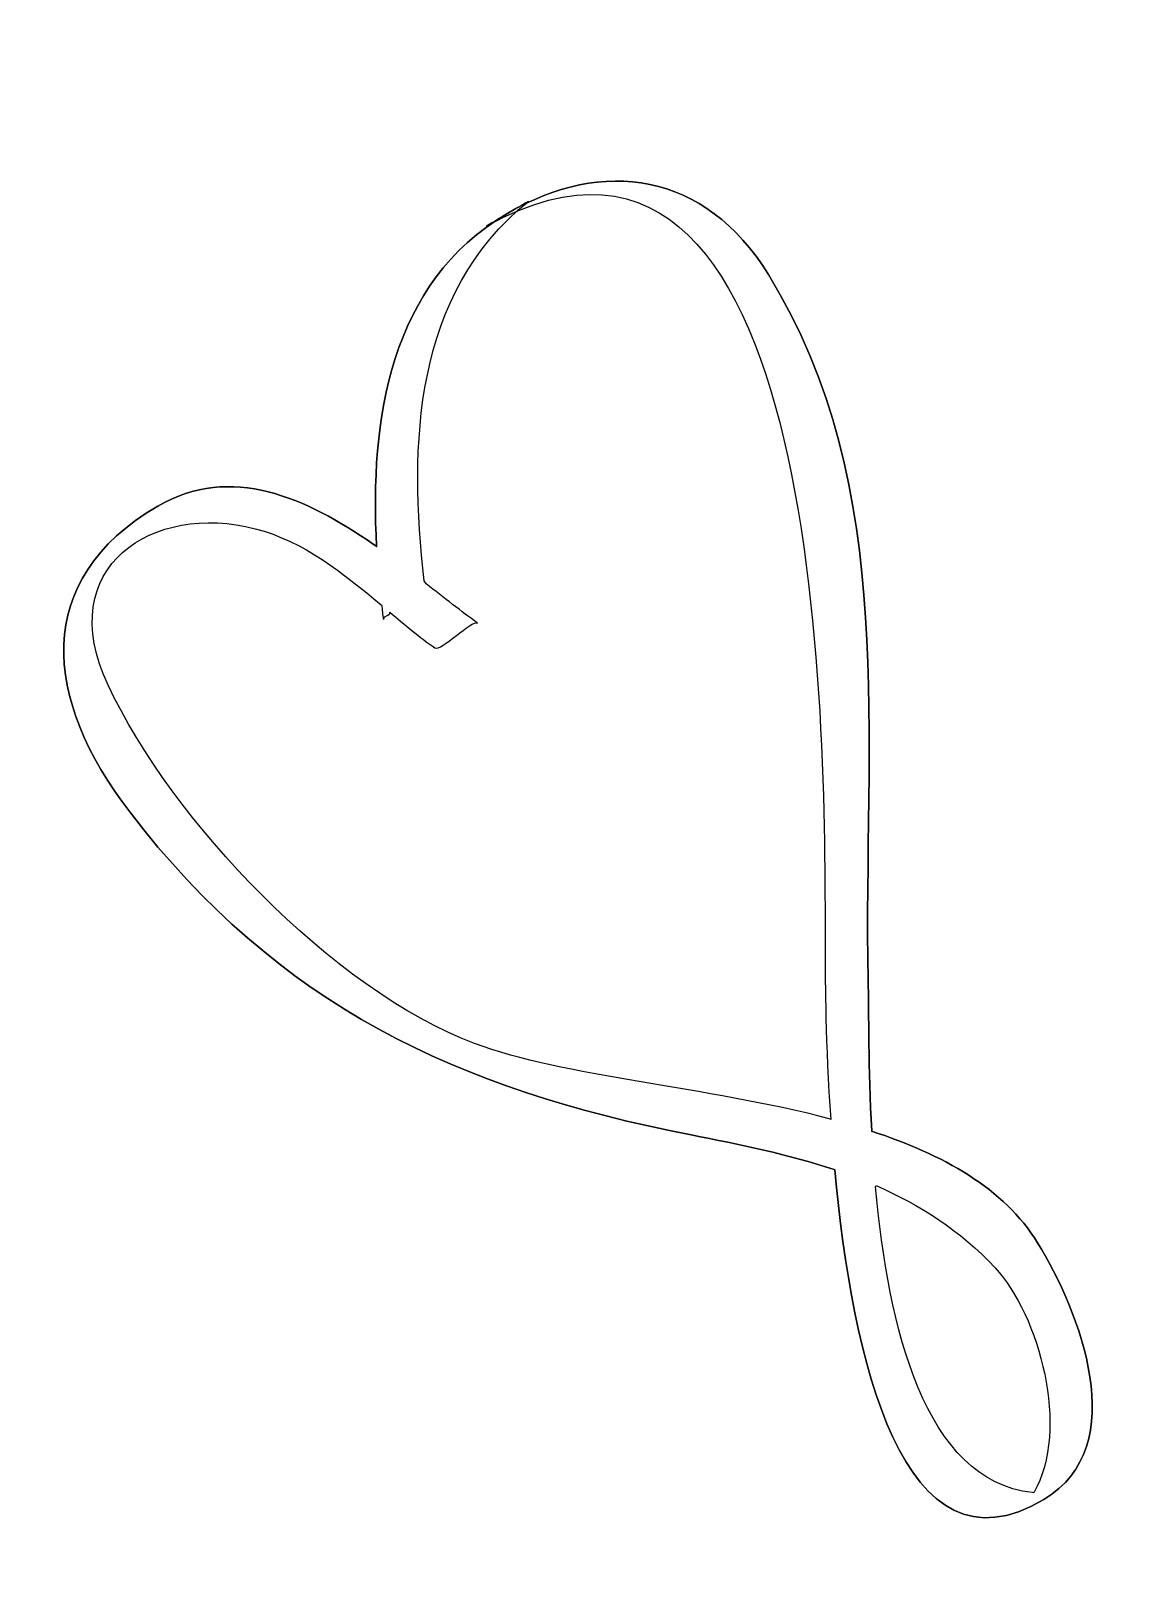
# Model space of a CAD drawing. Header units: centimetres. Extents: x -8.3 to 8.5, y -11.2 to 12.5.
import ezdxf

# ---------------------------------------------------------------- set-up
doc = ezdxf.new("R2010")
doc.units = ezdxf.units.CM
doc.header["$MEASUREMENT"] = 0
doc.layers.add('Camada 1', color=7, linetype='Continuous')

msp = doc.modelspace()

# ---------------------------------------------------------------- linework, layer by layer
at = {"layer": 'Camada 1'}
for points, knots in [([(3.85113, -4.11595), (3.77234, -2.96356), (3.76636, -1.99518), (3.76519, -1.60632), (3.76519, -1.60632), (3.75656, 0.84515), (3.97895, 12.47023), (-1.3926, 9.49914), (-1.3926, 9.49914), (-1.17964, 9.62498), (-0.96771, 9.74899), (-0.75604, 9.87405), (-0.75604, 9.87405), (-2.50599, 8.46364), (-2.58143, 6.16438), (-2.34111, 4.09126), (-2.34111, 4.09126), (-2.34111, 4.09126), (-2.31425, 4.04885), (-2.31425, 4.04885), (-2.31425, 4.04885), (-2.03623, 3.83173), (-1.77381, 3.62327), (-1.53127, 3.44994), (-1.53127, 3.44994), (-1.60975, 3.50725), (-2.09272, 3.00674), (-2.18011, 3.06955), (-2.18011, 3.06955), (-2.41376, 3.23618), (-2.64017, 3.42383), (-2.86766, 3.6147), (-2.86766, 3.6147), (-2.86766, 3.6147), (-2.867, 3.58795), (-2.867, 3.58795), (-2.867, 3.58795), (-2.92828, 3.55588), (-2.96818, 3.52686), (-2.96529, 3.50357), (-2.96529, 3.50357), (-2.97463, 3.57752), (-2.9836, 3.65213), (-2.99217, 3.72735), (-2.99217, 3.72735), (-2.99217, 3.72735), (-3.00061, 3.72632), (-3.00061, 3.72632), (-3.00061, 3.72632), (-3.57796, 4.21069), (-4.17266, 4.69364), (-4.91995, 4.88734), (-4.91995, 4.88734), (-6.4612, 5.2866), (-8.01505, 4.32378), (-7.15534, 2.49498), (-7.15534, 2.49498), (-6.19096, 0.44486), (-3.74706, -2.14163), (-1.57395, -2.95819), (-1.57395, -2.95819), (-0.22074, -3.4663), (1.95554, -3.61205), (3.8303, -4.10484), (3.8303, -4.10484), (3.8303, -4.10484), (3.85113, -4.11595), (3.85113, -4.11595)], [0, 0, 0, 0, 0.05555556, 0.05555556, 0.05555556, 0.05555556, 0.11111111, 0.11111111, 0.11111111, 0.11111111, 0.16666667, 0.16666667, 0.16666667, 0.16666667, 0.22222222, 0.22222222, 0.22222222, 0.22222222, 0.27777778, 0.27777778, 0.27777778, 0.27777778, 0.33333333, 0.33333333, 0.33333333, 0.33333333, 0.38888889, 0.38888889, 0.38888889, 0.38888889, 0.44444444, 0.44444444, 0.44444444, 0.44444444, 0.5, 0.5, 0.5, 0.5, 0.55555556, 0.55555556, 0.55555556, 0.55555556, 0.61111111, 0.61111111, 0.61111111, 0.61111111, 0.66666667, 0.66666667, 0.66666667, 0.66666667, 0.72222222, 0.72222222, 0.72222222, 0.72222222, 0.77777778, 0.77777778, 0.77777778, 0.77777778, 0.83333333, 0.83333333, 0.83333333, 0.83333333, 0.88888889, 0.88888889, 0.88888889, 0.88888889, 1, 1, 1, 1]), ([(-3.0682, 4.61318), (-3.17462, 6.54422), (-2.86431, 8.63929), (-1.08205, 9.68723), (-1.08205, 9.68723), (0.37969, 10.54644), (1.9364, 10.32612), (2.90181, 8.75949), (2.90181, 8.75949), (4.90666, 5.50977), (4.3421, 1.65752), (4.42216, -1.98624), (4.42216, -1.98624), (4.43296, -2.48093), (4.42581, -3.32969), (4.47632, -4.29042), (4.47632, -4.29042), (4.47632, -4.29042), (4.47516, -4.29352), (4.47516, -4.29352), (4.47516, -4.29352), (5.56233, -4.64838), (6.48943, -5.16217), (7.00392, -5.99416), (7.00392, -5.99416), (7.64363, -7.02813), (8.45651, -9.09722), (7.10023, -9.90618), (7.10023, -9.90618), (4.94147, -11.19298), (4.18129, -7.75864), (3.91274, -4.881), (3.91274, -4.881), (3.91274, -4.881), (3.9015, -4.87952), (3.9015, -4.87952), (3.9015, -4.87952), (3.20512, -4.64703), (2.46873, -4.49529), (1.72684, -4.35056), (1.72684, -4.35056), (-1.83368, -3.65751), (-4.56199, -2.38492), (-6.83008, 0.57151), (-6.83008, 0.57151), (-8.14868, 2.2894), (-8.33315, 4.10145), (-6.40233, 5.23011), (-6.40233, 5.23011), (-5.28372, 5.88379), (-4.13517, 5.35568), (-3.118, 4.64938), (-3.118, 4.64938), (-3.118, 4.64938), (-3.0682, 4.61318), (-3.0682, 4.61318)], [0, 0, 0, 0, 0.06666667, 0.06666667, 0.06666667, 0.06666667, 0.13333333, 0.13333333, 0.13333333, 0.13333333, 0.2, 0.2, 0.2, 0.2, 0.26666667, 0.26666667, 0.26666667, 0.26666667, 0.33333333, 0.33333333, 0.33333333, 0.33333333, 0.4, 0.4, 0.4, 0.4, 0.46666667, 0.46666667, 0.46666667, 0.46666667, 0.53333333, 0.53333333, 0.53333333, 0.53333333, 0.6, 0.6, 0.6, 0.6, 0.66666667, 0.66666667, 0.66666667, 0.66666667, 0.73333333, 0.73333333, 0.73333333, 0.73333333, 0.8, 0.8, 0.8, 0.8, 0.86666667, 0.86666667, 0.86666667, 0.86666667, 1, 1, 1, 1]), ([(-3.06661, 4.61342), (-3.0837, 4.62543), (-3.10082, 4.63742), (-3.11799, 4.64932), (-3.11799, 4.64932), (-3.11799, 4.64932), (-3.06661, 4.61342), (-3.06661, 4.61342)], [0, 0, 0, 0, 0.33333333, 0.33333333, 0.33333333, 0.33333333, 1, 1, 1, 1]), ([(-3.06661, 4.61342), (-3.06661, 4.61342), (-3.06661, 4.61342), (-3.06661, 4.61342), (-3.06661, 4.61342), (-3.06661, 4.61342), (-3.06661, 4.61342), (-3.06661, 4.61342)], [0, 0, 0, 0, 0.33333333, 0.33333333, 0.33333333, 0.33333333, 1, 1, 1, 1]), ([(6.94527, -9.80574), (7.50203, -8.84051), (7.0288, -7.09588), (6.35559, -6.37483), (6.35559, -6.37483), (5.82441, -5.80566), (5.20841, -5.41294), (4.54182, -5.12343), (4.54182, -5.12343), (4.54182, -5.12343), (4.53576, -5.13925), (4.53576, -5.13925), (4.53576, -5.13925), (4.72721, -7.28158), (5.27932, -9.61711), (6.92458, -9.80134), (6.92458, -9.80134), (6.92458, -9.80134), (6.94527, -9.80574), (6.94527, -9.80574)], [0, 0, 0, 0, 0.16666667, 0.16666667, 0.16666667, 0.16666667, 0.33333333, 0.33333333, 0.33333333, 0.33333333, 0.5, 0.5, 0.5, 0.5, 0.66666667, 0.66666667, 0.66666667, 0.66666667, 1, 1, 1, 1])]:
    msp.add_open_spline(points, degree=3, knots=knots, dxfattribs=at)
at = {"layer": 'Camada 1', "color": 7, "lineweight": 25}
for points, knots in [([(3.85113, -4.11595), (3.77234, -2.96356), (3.76636, -1.99518), (3.76519, -1.60632), (3.76519, -1.60632), (3.75656, 0.84515), (3.97895, 12.47023), (-1.3926, 9.49914), (-1.3926, 9.49914), (-1.17964, 9.62498), (-0.96771, 9.74899), (-0.75604, 9.87405), (-0.75604, 9.87405), (-2.50599, 8.46364), (-2.58143, 6.16438), (-2.34111, 4.09126), (-2.34111, 4.09126), (-2.34111, 4.09126), (-2.31425, 4.04885), (-2.31425, 4.04885), (-2.31425, 4.04885), (-2.03623, 3.83173), (-1.77381, 3.62327), (-1.53127, 3.44994), (-1.53127, 3.44994), (-1.60975, 3.50725), (-2.09272, 3.00674), (-2.18011, 3.06955), (-2.18011, 3.06955), (-2.41376, 3.23618), (-2.64017, 3.42383), (-2.86766, 3.6147), (-2.86766, 3.6147), (-2.86766, 3.6147), (-2.867, 3.58795), (-2.867, 3.58795), (-2.867, 3.58795), (-2.92828, 3.55588), (-2.96818, 3.52686), (-2.96529, 3.50357), (-2.96529, 3.50357), (-2.97463, 3.57752), (-2.9836, 3.65213), (-2.99217, 3.72735), (-2.99217, 3.72735), (-2.99217, 3.72735), (-3.00061, 3.72632), (-3.00061, 3.72632), (-3.00061, 3.72632), (-3.57796, 4.21069), (-4.17266, 4.69364), (-4.91995, 4.88734), (-4.91995, 4.88734), (-6.4612, 5.2866), (-8.01505, 4.32378), (-7.15534, 2.49498), (-7.15534, 2.49498), (-6.19096, 0.44486), (-3.74706, -2.14163), (-1.57395, -2.95819), (-1.57395, -2.95819), (-0.22074, -3.4663), (1.95554, -3.61205), (3.8303, -4.10484), (3.8303, -4.10484), (3.8303, -4.10484), (3.85113, -4.11595), (3.85113, -4.11595)], [0, 0, 0, 0, 0.05555556, 0.05555556, 0.05555556, 0.05555556, 0.11111111, 0.11111111, 0.11111111, 0.11111111, 0.16666667, 0.16666667, 0.16666667, 0.16666667, 0.22222222, 0.22222222, 0.22222222, 0.22222222, 0.27777778, 0.27777778, 0.27777778, 0.27777778, 0.33333333, 0.33333333, 0.33333333, 0.33333333, 0.38888889, 0.38888889, 0.38888889, 0.38888889, 0.44444444, 0.44444444, 0.44444444, 0.44444444, 0.5, 0.5, 0.5, 0.5, 0.55555556, 0.55555556, 0.55555556, 0.55555556, 0.61111111, 0.61111111, 0.61111111, 0.61111111, 0.66666667, 0.66666667, 0.66666667, 0.66666667, 0.72222222, 0.72222222, 0.72222222, 0.72222222, 0.77777778, 0.77777778, 0.77777778, 0.77777778, 0.83333333, 0.83333333, 0.83333333, 0.83333333, 0.88888889, 0.88888889, 0.88888889, 0.88888889, 1, 1, 1, 1]), ([(-3.0682, 4.61318), (-3.17462, 6.54422), (-2.86431, 8.63929), (-1.08205, 9.68723), (-1.08205, 9.68723), (0.37969, 10.54644), (1.9364, 10.32612), (2.90181, 8.75949), (2.90181, 8.75949), (4.90666, 5.50977), (4.3421, 1.65752), (4.42216, -1.98624), (4.42216, -1.98624), (4.43296, -2.48093), (4.42581, -3.32969), (4.47632, -4.29042), (4.47632, -4.29042), (4.47632, -4.29042), (4.47516, -4.29352), (4.47516, -4.29352), (4.47516, -4.29352), (5.56233, -4.64838), (6.48943, -5.16217), (7.00392, -5.99416), (7.00392, -5.99416), (7.64363, -7.02813), (8.45651, -9.09722), (7.10023, -9.90618), (7.10023, -9.90618), (4.94147, -11.19298), (4.18129, -7.75864), (3.91274, -4.881), (3.91274, -4.881), (3.91274, -4.881), (3.9015, -4.87952), (3.9015, -4.87952), (3.9015, -4.87952), (3.20512, -4.64703), (2.46873, -4.49529), (1.72684, -4.35056), (1.72684, -4.35056), (-1.83368, -3.65751), (-4.56199, -2.38492), (-6.83008, 0.57151), (-6.83008, 0.57151), (-8.14868, 2.2894), (-8.33315, 4.10145), (-6.40233, 5.23011), (-6.40233, 5.23011), (-5.28372, 5.88379), (-4.13517, 5.35568), (-3.118, 4.64938)], [0, 0, 0, 0, 0.07142857, 0.07142857, 0.07142857, 0.07142857, 0.14285714, 0.14285714, 0.14285714, 0.14285714, 0.21428571, 0.21428571, 0.21428571, 0.21428571, 0.28571429, 0.28571429, 0.28571429, 0.28571429, 0.35714286, 0.35714286, 0.35714286, 0.35714286, 0.42857143, 0.42857143, 0.42857143, 0.42857143, 0.5, 0.5, 0.5, 0.5, 0.57142857, 0.57142857, 0.57142857, 0.57142857, 0.64285714, 0.64285714, 0.64285714, 0.64285714, 0.71428571, 0.71428571, 0.71428571, 0.71428571, 0.78571429, 0.78571429, 0.78571429, 0.78571429, 0.85714286, 0.85714286, 0.85714286, 0.85714286, 1, 1, 1, 1]), ([(-3.06661, 4.61342), (-3.06661, 4.61342), (-3.06661, 4.61342), (-3.06661, 4.61342), (-3.06661, 4.61342), (-3.06661, 4.61342), (-3.06661, 4.61342), (-3.06661, 4.61342)], [0, 0, 0, 0, 0.33333333, 0.33333333, 0.33333333, 0.33333333, 1, 1, 1, 1]), ([(6.94527, -9.80574), (7.50203, -8.84051), (7.0288, -7.09588), (6.35559, -6.37483), (6.35559, -6.37483), (5.82441, -5.80566), (5.20841, -5.41294), (4.54182, -5.12343), (4.54182, -5.12343), (4.54182, -5.12343), (4.53576, -5.13925), (4.53576, -5.13925), (4.53576, -5.13925), (4.72721, -7.28158), (5.27932, -9.61711), (6.92458, -9.80134), (6.92458, -9.80134), (6.92458, -9.80134), (6.94527, -9.80574), (6.94527, -9.80574)], [0, 0, 0, 0, 0.16666667, 0.16666667, 0.16666667, 0.16666667, 0.33333333, 0.33333333, 0.33333333, 0.33333333, 0.5, 0.5, 0.5, 0.5, 0.66666667, 0.66666667, 0.66666667, 0.66666667, 1, 1, 1, 1])]:
    msp.add_open_spline(points, degree=3, knots=knots, dxfattribs=at)
msp.add_open_spline([(-3.06661, 4.61342), (-3.0837, 4.62543), (-3.10082, 4.63742), (-3.11799, 4.64932)], degree=3, dxfattribs=at)

doc.saveas('drawing.dxf')
